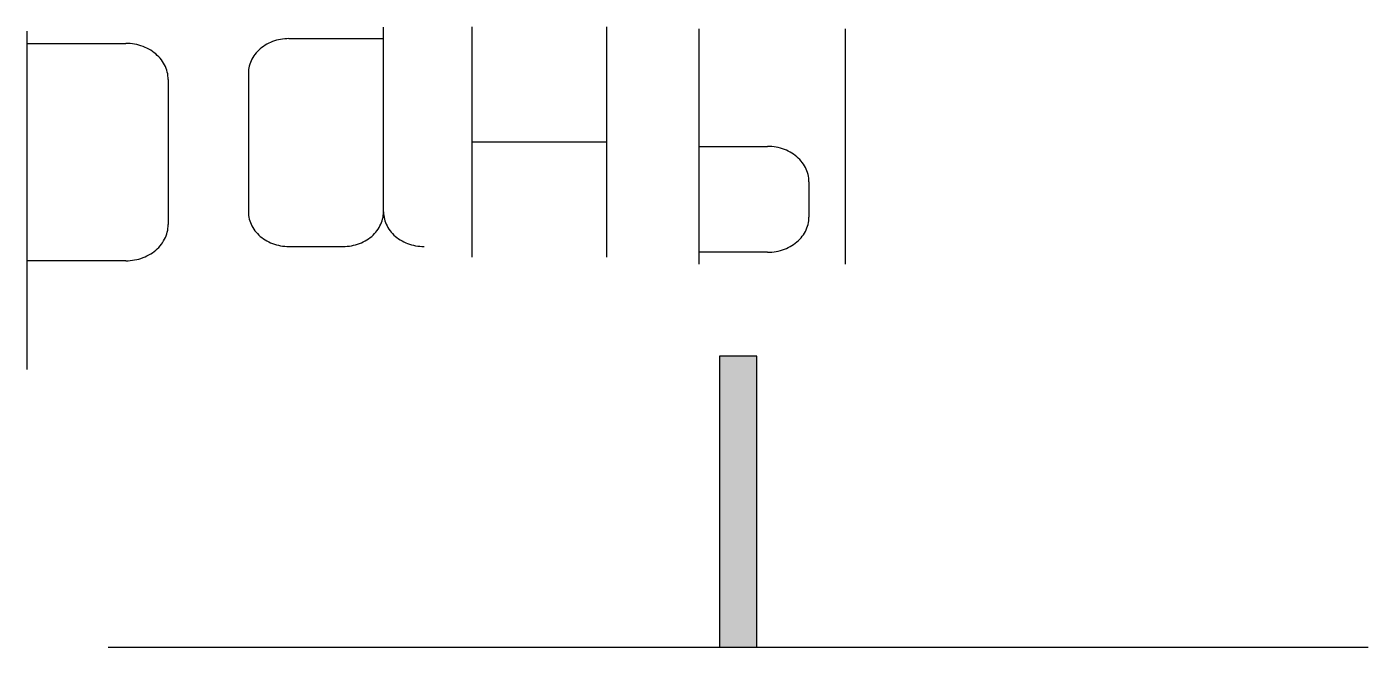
# Model space of a CAD drawing. Extents: x -2918 to -212, y 225 to 5715.
# Drawn here: x -265.82 to -260.65, y 930.8 to 933.19 of the extents above; entities that cross this region are included whole.
import ezdxf

# ---------------------------------------------------------------- set-up
doc = ezdxf.new("R2010")
doc.units = 0
doc.layers.get('0').update_dxf_attribs({"linetype": 'CONTINUOUS'})

# ---------------------------------------------------------------- blocks, each defined once
blk = doc.blocks.new('УСЛ__ОБОЗНАЧЕНИЯ_ГЕО_2')
at = {"linetype": 'CONTINUOUS'}
blk.add_hatch(color=18, dxfattribs=at).paths.add_polyline_path([(212.5203, -100.1444), (212.3768, -100.1444), (212.3768, -101.2671), (212.5203, -101.2671)])
at = {"color": 18, "linetype": 'CONTINUOUS'}
for p, q in [((209.707, -98.8924), (209.707, -100.1964)), ((211.0819, -99.5885), (211.0819, -98.876)), ((211.4216, -98.8751), (211.4216, -99.7632)), ((211.9411, -98.8751), (211.9411, -99.7632)), ((212.297, -98.8826), (212.297, -99.7899)), ((212.8609, -98.8826), (212.8609, -99.7899)), ((209.707, -98.9389), (210.0884, -98.9389)), ((210.097, -98.9392), (210.0884, -98.9389)), ((210.1055, -98.9397), (210.097, -98.9392)), ((210.114, -98.9408), (210.1055, -98.9397)), ((210.1224, -98.942), (210.114, -98.9408)), ((210.1306, -98.9437), (210.1224, -98.942)), ((210.139, -98.9459), (210.1306, -98.9437)), ((210.147, -98.9484), (210.139, -98.9459)), ((210.1549, -98.9512), (210.147, -98.9484)), ((210.1627, -98.9543), (210.1549, -98.9512)), ((210.1701, -98.9577), (210.1627, -98.9543)), ((210.6125, -98.955), (210.6067, -98.9597)), ((210.619, -98.9504), (210.6125, -98.955)), ((210.6254, -98.9461), (210.619, -98.9504)), ((210.6321, -98.9423), (210.6254, -98.9461)), ((210.6392, -98.9385), (210.6321, -98.9423)), ((210.6462, -98.9352), (210.6392, -98.9385)), ((210.6537, -98.9323), (210.6462, -98.9352)), ((210.6611, -98.9295), (210.6537, -98.9323)), ((210.6689, -98.9271), (210.6611, -98.9295)), ((210.6767, -98.9251), (210.6689, -98.9271)), ((210.6847, -98.9236), (210.6767, -98.9251)), ((210.6926, -98.9223), (210.6847, -98.9236)), ((210.7009, -98.9213), (210.6926, -98.9223)), ((210.709, -98.9208), (210.7009, -98.9213)), ((210.7172, -98.9206), (210.709, -98.9208)), ((210.7172, -98.9206), (211.0819, -98.9206)), ((210.1775, -98.9617), (210.1701, -98.9577)), ((210.1845, -98.9657), (210.1775, -98.9617)), ((210.1912, -98.9701), (210.1845, -98.9657)), ((210.1979, -98.9749), (210.1912, -98.9701)), ((210.204, -98.9799), (210.1979, -98.9749)), ((210.21, -98.9853), (210.204, -98.9799)), ((210.2155, -98.9909), (210.21, -98.9853)), ((210.2206, -98.9966), (210.2155, -98.9909)), ((210.2255, -99.0026), (210.2206, -98.9966)), ((210.23, -99.0088), (210.2255, -99.0026)), ((210.5714, -99.0064), (210.5685, -99.0129)), ((210.5745, -98.9999), (210.5714, -99.0064)), ((210.5779, -98.9936), (210.5745, -98.9999)), ((210.5818, -98.9874), (210.5779, -98.9936)), ((210.5862, -98.9816), (210.5818, -98.9874)), ((210.5908, -98.9757), (210.5862, -98.9816)), ((210.5957, -98.9702), (210.5908, -98.9757)), ((210.6011, -98.9648), (210.5957, -98.9702)), ((210.6067, -98.9597), (210.6011, -98.9648)), ((210.234, -99.0154), (210.23, -99.0088)), ((210.2377, -99.0219), (210.234, -99.0154)), ((210.241, -99.0287), (210.2377, -99.0219)), ((210.2439, -99.0355), (210.241, -99.0287)), ((210.2463, -99.0426), (210.2439, -99.0355)), ((210.2483, -99.0496), (210.2463, -99.0426)), ((210.2499, -99.0569), (210.2483, -99.0496)), ((210.2511, -99.0642), (210.2499, -99.0569)), ((210.5612, -99.0471), (210.5609, -99.0543)), ((210.5609, -99.0543), (210.5609, -99.5885)), ((210.5618, -99.0403), (210.5612, -99.0471)), ((210.5629, -99.0333), (210.5618, -99.0403)), ((210.5644, -99.0264), (210.5629, -99.0333)), ((210.5664, -99.0197), (210.5644, -99.0264)), ((210.5685, -99.0129), (210.5664, -99.0197)), ((210.2516, -99.0713), (210.2511, -99.0642)), ((210.2519, -99.0788), (210.2516, -99.0713)), ((210.2519, -99.0788), (210.2519, -99.6376)), ((211.4216, -99.3192), (211.9411, -99.3192)), ((212.297, -99.3364), (212.5624, -99.3364)), ((212.5708, -99.3364), (212.5624, -99.3364)), ((212.579, -99.3372), (212.5708, -99.3364)), ((212.5874, -99.3378), (212.579, -99.3372)), ((212.5954, -99.3392), (212.5874, -99.3378)), ((212.6035, -99.3409), (212.5954, -99.3392)), ((212.6116, -99.3429), (212.6035, -99.3409)), ((212.6194, -99.3454), (212.6116, -99.3429)), ((212.6271, -99.3482), (212.6194, -99.3454)), ((212.6345, -99.3512), (212.6271, -99.3482)), ((212.6419, -99.3547), (212.6345, -99.3512)), ((212.649, -99.3583), (212.6419, -99.3547)), ((212.656, -99.3623), (212.649, -99.3583)), ((212.6626, -99.3667), (212.656, -99.3623)), ((212.6688, -99.3713), (212.6626, -99.3667)), ((212.675, -99.3761), (212.6688, -99.3713)), ((212.6807, -99.3814), (212.675, -99.3761)), ((212.6861, -99.3868), (212.6807, -99.3814)), ((212.6912, -99.3925), (212.6861, -99.3868)), ((212.6959, -99.3983), (212.6912, -99.3925)), ((212.7002, -99.4045), (212.6959, -99.3983)), ((212.7043, -99.4107), (212.7002, -99.4045)), ((212.7078, -99.4172), (212.7043, -99.4107)), ((212.711, -99.4236), (212.7078, -99.4172)), ((212.7138, -99.4304), (212.711, -99.4236)), ((212.7161, -99.4372), (212.7138, -99.4304)), ((212.718, -99.4442), (212.7161, -99.4372)), ((212.7196, -99.4511), (212.718, -99.4442)), ((212.7207, -99.4581), (212.7196, -99.4511)), ((212.7214, -99.4653), (212.7207, -99.4581)), ((212.7216, -99.4724), (212.7214, -99.4653)), ((212.7216, -99.4724), (212.7216, -99.6085)), ((210.5609, -99.5885), (210.5612, -99.5955)), ((210.5612, -99.5955), (210.5618, -99.6025)), ((210.5618, -99.6025), (210.5629, -99.6094)), ((210.5629, -99.6094), (210.5644, -99.6163)), ((210.5644, -99.6163), (210.5664, -99.6231)), ((210.5664, -99.6231), (210.5685, -99.6297)), ((211.0742, -99.6297), (211.0765, -99.6231)), ((211.0765, -99.6231), (211.0784, -99.6163)), ((211.0784, -99.6163), (211.08, -99.6094)), ((211.08, -99.6094), (211.0811, -99.6025)), ((211.0811, -99.6025), (211.0816, -99.5955)), ((211.0816, -99.5955), (211.0819, -99.5885)), ((211.0819, -99.5885), (211.0821, -99.5955)), ((211.0821, -99.5955), (211.0826, -99.6025)), ((211.0826, -99.6025), (211.0837, -99.6094)), ((211.0837, -99.6094), (211.0854, -99.6163)), ((211.0854, -99.6163), (211.0872, -99.6231)), ((211.0872, -99.6231), (211.0895, -99.6297)), ((212.7196, -99.6299), (212.7207, -99.6228)), ((212.7207, -99.6228), (212.7214, -99.6156)), ((212.7214, -99.6156), (212.7216, -99.6085)), ((210.2439, -99.6807), (210.2463, -99.6738)), ((210.2463, -99.6738), (210.2483, -99.6665)), ((210.2483, -99.6665), (210.2499, -99.6595)), ((210.2499, -99.6595), (210.2511, -99.6522)), ((210.2511, -99.6522), (210.2516, -99.6449)), ((210.2516, -99.6449), (210.2519, -99.6376)), ((210.5685, -99.6297), (210.5714, -99.6364)), ((210.5714, -99.6364), (210.5745, -99.6429)), ((210.5745, -99.6429), (210.5779, -99.6491)), ((210.5779, -99.6491), (210.5818, -99.6553)), ((210.5818, -99.6553), (210.5862, -99.6612)), ((210.5862, -99.6612), (210.5908, -99.6671)), ((210.5908, -99.6671), (210.5957, -99.6725)), ((210.5957, -99.6725), (210.6011, -99.678)), ((210.6011, -99.678), (210.6067, -99.6831)), ((211.0362, -99.6831), (211.0419, -99.678)), ((211.0419, -99.678), (211.047, -99.6725)), ((211.047, -99.6725), (211.0521, -99.6671)), ((211.0521, -99.6671), (211.0567, -99.6612)), ((211.0567, -99.6612), (211.0608, -99.6553)), ((211.0608, -99.6553), (211.0648, -99.6491)), ((211.0648, -99.6491), (211.0682, -99.6429)), ((211.0682, -99.6429), (211.0715, -99.6364)), ((211.0715, -99.6364), (211.0742, -99.6297)), ((211.0895, -99.6297), (211.0924, -99.6364)), ((211.0924, -99.6364), (211.0953, -99.6429)), ((211.0953, -99.6429), (211.0988, -99.6491)), ((211.0988, -99.6491), (211.1027, -99.6553)), ((211.1027, -99.6553), (211.107, -99.6612)), ((211.107, -99.6612), (211.1118, -99.6671)), ((211.1118, -99.6671), (211.1167, -99.6725)), ((211.1167, -99.6725), (211.1221, -99.678)), ((211.1221, -99.678), (211.1277, -99.6831)), ((212.6959, -99.6826), (212.7002, -99.6766)), ((212.7002, -99.6766), (212.7043, -99.6702)), ((212.7043, -99.6702), (212.7078, -99.6638)), ((212.7078, -99.6638), (212.711, -99.6573)), ((212.711, -99.6573), (212.7138, -99.6505)), ((212.7138, -99.6505), (212.7161, -99.6437)), ((212.7161, -99.6437), (212.718, -99.6367)), ((212.718, -99.6367), (212.7196, -99.6299)), ((210.204, -99.7364), (210.21, -99.7311)), ((210.21, -99.7311), (210.2155, -99.7256)), ((210.2155, -99.7256), (210.2206, -99.7198)), ((210.2206, -99.7198), (210.2255, -99.7136)), ((210.2255, -99.7136), (210.23, -99.7074)), ((210.23, -99.7074), (210.234, -99.7009)), ((210.234, -99.7009), (210.2377, -99.6944)), ((210.2377, -99.6944), (210.241, -99.6877)), ((210.241, -99.6877), (210.2439, -99.6807)), ((210.6067, -99.6831), (210.6125, -99.6877)), ((210.6125, -99.6877), (210.619, -99.6924)), ((210.619, -99.6924), (210.6254, -99.6966)), ((210.6254, -99.6966), (210.6321, -99.7004)), ((210.6321, -99.7004), (210.6392, -99.7042)), ((210.6392, -99.7042), (210.6462, -99.7076)), ((210.6462, -99.7076), (210.6537, -99.7105)), ((210.6537, -99.7105), (210.6611, -99.7131)), ((210.6611, -99.7131), (210.6689, -99.7156)), ((210.6689, -99.7156), (210.6767, -99.7176)), ((210.6767, -99.7176), (210.6847, -99.7192)), ((210.6847, -99.7192), (210.6926, -99.7204)), ((210.6926, -99.7204), (210.7009, -99.7214)), ((210.7009, -99.7214), (210.709, -99.722)), ((210.709, -99.722), (210.7172, -99.7221)), ((210.7172, -99.7221), (210.9256, -99.7221)), ((210.9256, -99.7221), (210.9337, -99.722)), ((210.9337, -99.722), (210.942, -99.7214)), ((210.942, -99.7214), (210.9501, -99.7204)), ((210.9501, -99.7204), (210.9582, -99.7192)), ((210.9582, -99.7192), (210.966, -99.7176)), ((210.966, -99.7176), (210.9739, -99.7156)), ((210.9739, -99.7156), (210.9816, -99.7131)), ((210.9816, -99.7131), (210.9891, -99.7105)), ((210.9891, -99.7105), (210.9967, -99.7076)), ((210.9967, -99.7076), (211.0036, -99.7042)), ((211.0036, -99.7042), (211.0108, -99.7004)), ((211.0108, -99.7004), (211.0175, -99.6966)), ((211.0175, -99.6966), (211.0239, -99.6924)), ((211.0239, -99.6924), (211.0303, -99.6877)), ((211.0303, -99.6877), (211.0362, -99.6831)), ((211.1277, -99.6831), (211.1335, -99.6877)), ((211.1335, -99.6877), (211.1398, -99.6924)), ((211.1398, -99.6924), (211.1462, -99.6966)), ((211.1462, -99.6966), (211.1531, -99.7004)), ((211.1531, -99.7004), (211.1601, -99.7042)), ((211.1601, -99.7042), (211.1673, -99.7076)), ((211.1673, -99.7076), (211.1747, -99.7105)), ((211.1747, -99.7105), (211.1821, -99.7131)), ((211.1821, -99.7131), (211.1898, -99.7156)), ((211.1898, -99.7156), (211.1977, -99.7176)), ((211.1977, -99.7176), (211.2057, -99.7192)), ((211.2057, -99.7192), (211.2136, -99.7204)), ((211.2136, -99.7204), (211.2219, -99.7214)), ((211.2219, -99.7214), (211.2298, -99.722)), ((211.2298, -99.722), (211.238, -99.7221)), ((212.6271, -99.7327), (212.6345, -99.7299)), ((212.6345, -99.7299), (212.6419, -99.7263)), ((212.6419, -99.7263), (212.649, -99.7226)), ((212.649, -99.7226), (212.656, -99.7186)), ((212.656, -99.7186), (212.6626, -99.7144)), ((212.6626, -99.7144), (212.6688, -99.7096)), ((212.6688, -99.7096), (212.675, -99.7048)), ((212.675, -99.7048), (212.6807, -99.6997)), ((212.6807, -99.6997), (212.6861, -99.6941)), ((212.6861, -99.6941), (212.6912, -99.6885)), ((212.6912, -99.6885), (212.6959, -99.6826)), ((210.0884, -99.7772), (209.707, -99.7772)), ((210.0884, -99.7772), (210.097, -99.7772)), ((210.097, -99.7772), (210.1055, -99.7764)), ((210.1055, -99.7764), (210.114, -99.7755)), ((210.114, -99.7755), (210.1224, -99.7742)), ((210.1224, -99.7742), (210.1306, -99.7725)), ((210.1306, -99.7725), (210.139, -99.7705)), ((210.139, -99.7705), (210.147, -99.768)), ((210.147, -99.768), (210.1549, -99.7651)), ((210.1549, -99.7651), (210.1627, -99.7621)), ((210.1627, -99.7621), (210.1701, -99.7584)), ((210.1701, -99.7584), (210.1775, -99.7547)), ((210.1775, -99.7547), (210.1845, -99.7507)), ((210.1845, -99.7507), (210.1912, -99.7462)), ((210.1912, -99.7462), (210.1979, -99.7414)), ((210.1979, -99.7414), (210.204, -99.7364)), ((212.5624, -99.7446), (212.297, -99.7446)), ((212.5624, -99.7446), (212.5708, -99.7445)), ((212.5708, -99.7445), (212.579, -99.7438)), ((212.579, -99.7438), (212.5874, -99.7429)), ((212.5874, -99.7429), (212.5954, -99.7417)), ((212.5954, -99.7417), (212.6035, -99.74)), ((212.6035, -99.74), (212.6116, -99.738)), ((212.6116, -99.738), (212.6194, -99.7355)), ((212.6194, -99.7355), (212.6271, -99.7327)), ((212.5203, -100.1444), (212.3768, -100.1444)), ((212.3768, -100.1444), (212.3768, -101.2671)), ((212.5203, -101.2671), (212.5203, -100.1444)), ((210.02, -101.2671), (214.8771, -101.2671)), ((212.3768, -101.2671), (212.5203, -101.2671))]:
    blk.add_line(p, q, dxfattribs=at)

msp = doc.modelspace()

# ---------------------------------------------------------------- block references
msp.add_blockref('УСЛ__ОБОЗНАЧЕНИЯ_ГЕО_2', (-475.527, 1032.0663))

doc.saveas('drawing.dxf')
